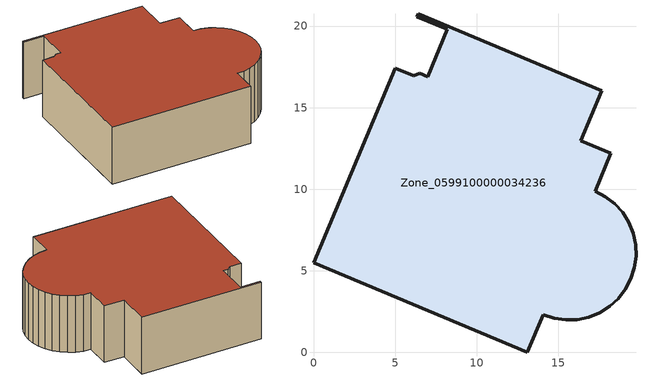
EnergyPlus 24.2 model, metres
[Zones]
Zone_0599100000034236
 floor ground (C_G): 8.21,19.79 6.34,20.58 6.43,20.76 17.68,16.02 16.39,12.98 18.23,12.19 17.26,9.88 17.89,9.54 18.46,9.11 18.94,8.57 19.32,7.97 19.59,7.3 19.74,6.6 19.77,5.89 19.67,5.18 19.45,4.5 19.11,3.87 18.68,3.3 18.14,2.82 17.54,2.44 16.88,2.17 16.18,2.01 15.46,1.99 14.75,2.08 14.07,2.3 13.09,0 0,5.5 5.01,17.4 6.14,16.96 6.52,17.1 7,16.9 z0
 wall outside (C_F): 14.75,2.08 15.46,1.99 16.18,2.01 16.88,2.17 17.54,2.44 18.14,2.82 18.68,3.3 19.11,3.87 19.45,4.5 19.67,5.18 19.77,5.89 19.74,6.6 19.59,7.3 19.32,7.97 18.94,8.57 18.46,9.11 17.89,9.54 17.26,9.88 18.23,12.19 16.39,12.98 17.68,16.02 6.43,20.76 6.34,20.58 8.21,19.79 7,16.9 6.52,17.1 6.14,16.96 5.01,17.4 0,5.5 13.09,0 14.07,2.3 14.75,2.08 z0:6
 roof outside (C_R): 6.34,20.58 8.21,19.79 7,16.9 6.52,17.1 6.14,16.96 5.01,17.4 0,5.5 13.09,0 14.07,2.3 14.75,2.08 15.46,1.99 16.18,2.01 16.88,2.17 17.54,2.44 18.14,2.82 18.68,3.3 19.11,3.87 19.45,4.5 19.67,5.18 19.77,5.89 19.74,6.6 19.59,7.3 19.32,7.97 18.94,8.57 18.46,9.11 17.89,9.54 17.26,9.88 18.23,12.19 16.39,12.98 17.68,16.02 6.43,20.76 z6
[BUILDING]
Pand.0599100000034236: North Axis=0; Terrain=City; Loads Convergence Tolerance Value=0.04; Temperature Convergence Tolerance Value=0.4; Solar Distribution=FullExterior; Maximum Number of Warmup Days=25; Minimum Number of Warmup Days=1
[Site:Location]
Rotterdam.The.Hague.AP_ZH_NLD Design_Conditions: Latitude=51.96; Longitude=4.45; Time Zone=1; Elevation=-4.5
[SITE:GROUNDTEMPERATURE:BUILDINGSURFACE]
18, 18, 18, 18, 18, 18, 18, 18, 18, 18, 18, 18
[MATERIAL] Thermal Absorptance=0.9; Solar Absorptance=0.7; Visible Absorptance=0.7
Name | Roughness | Thickness | Conductivity | Density | Specific Heat
G.D.1975-1991 | MediumSmooth | 0.15 | 0.288461 | 540 | 1210
F.D.1975-1991 | Rough | 0.3 | 0.230769 | 1920 | 840
R.D.1975-1991 | MediumRough | 0.2 | 0.153846 | 1500 | 1000
[CONSTRUCTION]
C_G: G.D.1975-1991
C_F: F.D.1975-1991
C_R: R.D.1975-1991
[ZONE]
Zone_0599100000034236: Type=1; Multiplier=1; Ceiling Height=Autocalculate; Volume=Autocalculate; Floor Area=autocalculate; Part of Total Floor Area=Yes
[ZONEINFILTRATION:DESIGNFLOWRATE]
Infil_Zone_0599100000034236: Zone or ZoneList or Space or SpaceList=Zone_0599100000034236; Schedule=AlwaysOn; Design Flow Rate Calculation Method=Flow/Area; Flow Rate per Floor Area=0.0042; Constant Term Coefficient=1; Temperature Term Coefficient=0; Velocity Term Coefficient=0; Velocity Squared Term Coefficient=0
[HVACTEMPLATE:ZONE:IDEALLOADSAIRSYSTEM]
Zone_0599100000034236: Maximum Heating Supply Air Temperature=50; Minimum Cooling Supply Air Temperature=13; Maximum Heating Supply Air Humidity Ratio=0.0156; Minimum Cooling Supply Air Humidity Ratio=0.0077; Heating Limit=NoLimit; Cooling Limit=NoLimit; Dehumidification Control Type=ConstantSensibleHeatRatio; Cooling Sensible Heat Ratio=0.7; Dehumidification Setpoint=60; Humidification Control Type=None; Humidification Setpoint=30; Outdoor Air Method=None; Outdoor Air Flow Rate per Person=0.00944; Outdoor Air Flow Rate per Zone Floor Area=0; Outdoor Air Flow Rate per Zone=0; Demand Controlled Ventilation Type=None; Outdoor Air Economizer Type=NoEconomizer; Heat Recovery Type=None; Sensible Heat Recovery Effectiveness=0.7; Latent Heat Recovery Effectiveness=0.65
[ZONECONTROL:THERMOSTAT]
ThermostatControl_Zone_0599100000034236: Zone or ZoneList=Zone_0599100000034236; Control Type Schedule=DualSetpointControlType; Control 1=Thermostat_Zone_0599100000034236; Temperature Difference Between Cutout And Setpoint=0
[THERMOSTATSETPOINT:DUALSETPOINT]
Thermostat_Zone_0599100000034236: Heating Setpoint Temperature Schedule=HeatingSetpoint_Zone_0599100000034236; Cooling Setpoint Temperature Schedule=CoolingSetpoint_Zone_0599100000034236
[SCHEDULE:COMPACT]
HeatingSetpoint_Zone_0599100000034236: Through: 12/31, For: AllDays, Until: 24:00, 21
CoolingSetpoint_Zone_0599100000034236: Through: 12/31, For: AllDays, Until: 24:00, 24
DualSetpointControlType: Through: 12/31, For: AllDays, Until: 24:00, 4
AlwaysOn: Through: 12/31, For: AllDays, Until: 24:00, 1
